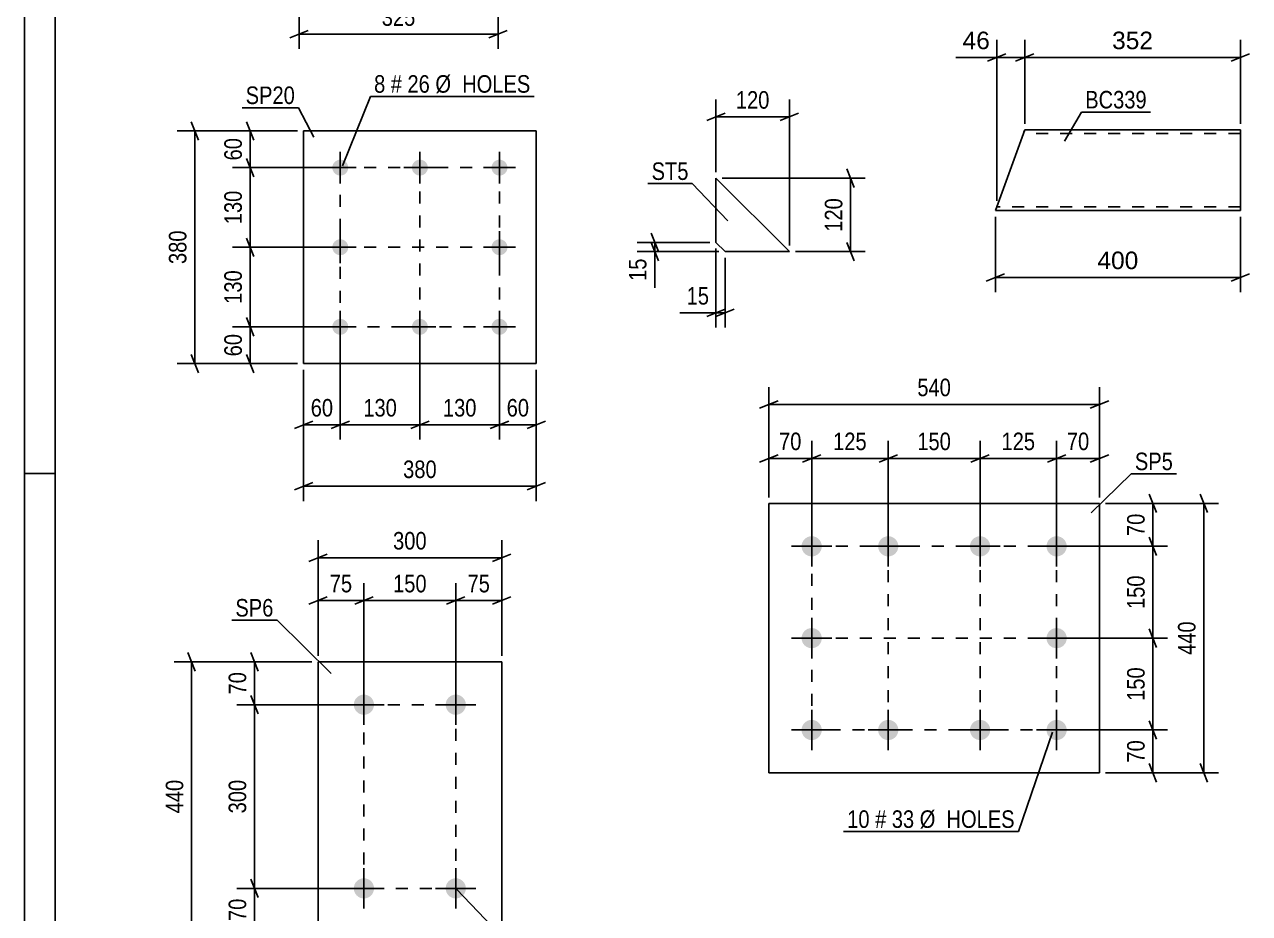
# Model space of a CAD drawing. Header units: millimetres. Extents: x 0 to 594, y 0 to 420.
# Drawn here: x 0 to 200, y 77.2 to 222.4 of the extents above; entities that cross this region are included whole.
import ezdxf

# ---------------------------------------------------------------- set-up
doc = ezdxf.new("R2010")
doc.units = ezdxf.units.MM
doc.linetypes.add('DXK_LINE_DOT2', pattern=[3.9198, 1.9599, -1.9599])
doc.styles.add('Arial', font='ARIAL.TTF', dxfattribs={"height": 0.2})
doc.styles.add('Arial Narrow', font='ARIALN.TTF', dxfattribs={"height": 0.2})

# ---------------------------------------------------------------- blocks, each defined once
blk = doc.blocks.new('Unknown-284935137-1132')
at = {"color": 5, "linetype": 'Continuous'}
for p, q in [((0, 420), (0, 0)), ((5, 415), (5, 5)), ((5, 149), (0, 149))]:
    blk.add_line(p, q, dxfattribs=at)
blk = doc.blocks.new('Part-284935137-12709 - 12708')
at = {"color": 2, "linetype": 'Continuous'}
for p, q in [((163.35, 205.16), (162.91, 203.96)), ((163.35, 205.16), (198.55, 205.16)), ((198.55, 205.16), (198.55, 205.06)), ((198.55, 205.06), (198.55, 191.96)), ((162.91, 203.96), (158.55, 191.96)), ((198.55, 191.96), (158.55, 191.96))]:
    blk.add_line(p, q, dxfattribs=at)
at = {"color": 7, "linetype": 'DXK_LINE_DOT2'}
for p, q in [((198.55, 204.56), (163.13, 204.56)), ((163.32, 205.06), (163.22, 204.8)), ((163.35, 205.16), (163.32, 205.06)), ((198.55, 204.8), (198.55, 205.16)), ((198.55, 192.56), (158.77, 192.56))]:
    blk.add_line(p, q, dxfattribs=at)
blk = doc.blocks.new('Part-284935137-10009 - 10008')
at = {"color": 2, "linetype": 'Continuous'}
for p, q in [((83.57, 204.98), (45.57, 204.98)), ((45.57, 166.98), (45.57, 204.98)), ((83.57, 166.98), (83.57, 204.98)), ((83.57, 166.98), (45.57, 166.98))]:
    blk.add_line(p, q, dxfattribs=at)
blk = doc.blocks.new('Bolt-284935137-10010 - 10008')
at = {"linetype": 'Continuous'}
for points in [[(51.57, 200.28, -1), (51.57, 197.68, -1)], [(64.57, 200.28, -1), (64.57, 197.68, -1)], [(77.57, 200.28, -1), (77.57, 197.68, -1)], [(51.57, 187.28, -1), (51.57, 184.68, -1)], [(77.57, 187.28, -1), (77.57, 184.68, -1)], [(51.57, 174.28, -1), (51.57, 171.68, -1)], [(64.57, 174.28, -1), (64.57, 171.68, -1)], [(77.57, 174.28, -1), (77.57, 171.68, -1)]]:
    blk.add_hatch(color=1, dxfattribs=at).paths.add_polyline_path(points)
at = {"color": 1, "linetype": 'Continuous'}
for p, q in [((51.57, 201.58), (51.57, 196.38)), ((64.57, 201.58), (64.57, 196.38)), ((77.57, 201.58), (77.57, 196.38)), ((48.97, 198.98), (54.17, 198.98)), ((61.97, 198.98), (67.17, 198.98)), ((74.97, 198.98), (80.17, 198.98)), ((51.57, 188.58), (51.57, 183.38)), ((77.57, 188.58), (77.57, 183.38)), ((48.97, 185.98), (54.17, 185.98)), ((74.97, 185.98), (80.17, 185.98)), ((51.57, 175.58), (51.57, 170.38)), ((64.57, 175.58), (64.57, 170.38)), ((77.57, 175.58), (77.57, 170.38)), ((48.97, 172.98), (54.17, 172.98)), ((61.97, 172.98), (67.17, 172.98)), ((74.97, 172.98), (80.17, 172.98))]:
    blk.add_line(p, q, dxfattribs=at)
blk = doc.blocks.new('Bolt-284935137-10063 - 10061')
at = {"linetype": 'Continuous'}
for points in [[(55.43, 112.91, -1), (55.43, 109.61, -1)], [(70.43, 112.91, -1), (70.43, 109.61, -1)], [(55.43, 82.91, -1), (55.43, 79.61, -1)], [(70.43, 82.91, -1), (70.43, 79.61, -1)]]:
    blk.add_hatch(color=1, dxfattribs=at).paths.add_polyline_path(points)
at = {"color": 1, "linetype": 'Continuous'}
for p, q in [((55.43, 114.56), (55.43, 107.96)), ((70.43, 114.56), (70.43, 107.96)), ((52.13, 111.26), (58.73, 111.26)), ((67.13, 111.26), (73.73, 111.26)), ((55.43, 84.56), (55.43, 77.96)), ((70.43, 84.56), (70.43, 77.96)), ((52.13, 81.26), (58.73, 81.26)), ((67.13, 81.26), (73.73, 81.26))]:
    blk.add_line(p, q, dxfattribs=at)
blk = doc.blocks.new('Part-284935137-10062 - 10061')
at = {"color": 2, "linetype": 'Continuous'}
for p, q in [((47.93, 74.26), (47.93, 118.26)), ((47.93, 118.26), (77.93, 118.26)), ((77.93, 118.26), (77.93, 74.26)), ((77.93, 74.26), (47.93, 74.26))]:
    blk.add_line(p, q, dxfattribs=at)
blk = doc.blocks.new('Part-284935137-10070 - 10069')
at = {"color": 2, "linetype": 'Continuous'}
for p, q in [((121.55, 100.13), (121.55, 144.13)), ((121.55, 144.13), (175.55, 144.13)), ((175.55, 144.13), (175.55, 100.13)), ((175.55, 100.13), (121.55, 100.13))]:
    blk.add_line(p, q, dxfattribs=at)
blk = doc.blocks.new('Bolt-284935137-10071 - 10069')
at = {"linetype": 'Continuous'}
for points in [[(128.55, 138.78, -1), (128.55, 135.48, -1)], [(141.05, 138.78, -1), (141.05, 135.48, -1)], [(156.05, 138.78, -1), (156.05, 135.48, -1)], [(168.55, 138.78, -1), (168.55, 135.48, -1)], [(128.55, 123.78, -1), (128.55, 120.48, -1)], [(168.55, 123.78, -1), (168.55, 120.48, -1)], [(128.55, 108.78, -1), (128.55, 105.48, -1)], [(141.05, 108.78, -1), (141.05, 105.48, -1)], [(156.05, 108.78, -1), (156.05, 105.48, -1)], [(168.55, 108.78, -1), (168.55, 105.48, -1)]]:
    blk.add_hatch(color=1, dxfattribs=at).paths.add_polyline_path(points)
at = {"color": 1, "linetype": 'Continuous'}
for p, q in [((128.55, 140.43), (128.55, 133.83)), ((141.05, 140.43), (141.05, 133.83)), ((156.05, 140.43), (156.05, 133.83)), ((168.55, 140.43), (168.55, 133.83)), ((125.25, 137.13), (131.85, 137.13)), ((137.75, 137.13), (144.35, 137.13)), ((152.75, 137.13), (159.35, 137.13)), ((165.25, 137.13), (171.85, 137.13)), ((128.55, 125.43), (128.55, 118.83)), ((168.55, 125.43), (168.55, 118.83)), ((125.25, 122.13), (131.85, 122.13)), ((165.25, 122.13), (171.85, 122.13)), ((128.55, 110.43), (128.55, 103.83)), ((141.05, 110.43), (141.05, 103.83)), ((156.05, 110.43), (156.05, 103.83)), ((168.55, 110.43), (168.55, 103.83)), ((125.25, 107.13), (131.85, 107.13)), ((137.75, 107.13), (144.35, 107.13)), ((152.75, 107.13), (159.35, 107.13)), ((165.25, 107.13), (171.85, 107.13))]:
    blk.add_line(p, q, dxfattribs=at)
blk = doc.blocks.new('Part-284935137-10078 - 10077')
at = {"color": 2, "linetype": 'Continuous'}
for p, q in [((112.91, 197.26), (112.91, 186.76)), ((112.91, 197.26), (124.91, 185.26)), ((112.91, 186.76), (114.41, 185.26)), ((114.41, 185.26), (124.91, 185.26))]:
    blk.add_line(p, q, dxfattribs=at)
blk = doc.blocks.new('Rectangle-284935137-12641 - 10008')
at = {"color": 1, "linetype": 'DXK_LINE_DOT2'}
blk.add_lwpolyline([(51.57, 198.98), (77.57, 198.98), (77.57, 172.98), (51.57, 172.98), (51.57, 198.98)], close=True, dxfattribs=at)
blk = doc.blocks.new('Rectangle-284935137-12673 - 10061')
at = {"color": 1, "linetype": 'DXK_LINE_DOT2'}
blk.add_lwpolyline([(55.43, 111.26), (70.43, 111.26), (70.43, 81.26), (55.43, 81.26), (55.43, 111.26)], close=True, dxfattribs=at)
blk = doc.blocks.new('Rectangle-284935137-12802 - 10069')
at = {"color": 1, "linetype": 'DXK_LINE_DOT2'}
blk.add_lwpolyline([(128.55, 137.13), (168.55, 137.13), (168.55, 107.13), (128.55, 107.13), (128.55, 137.13)], close=True, dxfattribs=at)
blk = doc.blocks.new('Line-284935137-12651 - 10008')
at = {"color": 1, "linetype": 'DXK_LINE_DOT2'}
blk.add_line((64.57, 198.98), (64.57, 172.98), dxfattribs=at)
blk = doc.blocks.new('Line-284935137-12812 - 10069')
at = {"color": 1, "linetype": 'DXK_LINE_DOT2'}
blk.add_line((141.05, 137.13), (141.05, 107.13), dxfattribs=at)
blk = doc.blocks.new('Line-284935137-12658 - 10008')
at = {"color": 1, "linetype": 'DXK_LINE_DOT2'}
blk.add_line((51.57, 185.98), (77.57, 185.98), dxfattribs=at)
blk = doc.blocks.new('Line-284935137-12819 - 10069')
at = {"color": 1, "linetype": 'DXK_LINE_DOT2'}
blk.add_line((156.05, 137.13), (156.05, 107.13), dxfattribs=at)
blk = doc.blocks.new('Line-284935137-12826 - 10069')
at = {"color": 1, "linetype": 'DXK_LINE_DOT2'}
blk.add_line((128.55, 122.13), (168.55, 122.13), dxfattribs=at)
blk = doc.blocks.new('StraightDimension-284935137-12765 - 12708')
at = {"color": 7, "linetype": 'Continuous'}
for p, q in [((158.55, 190.96), (158.55, 178.65)), ((198.55, 190.96), (198.55, 178.65)), ((160.05, 181.65), (157.05, 180.45)), ((158.55, 181.05), (198.55, 181.05)), ((197.05, 180.45), (200.05, 181.65))]:
    blk.add_line(p, q, dxfattribs=at)
at = {"color": 0}
blk.add_wipeout([(182.48, 181.8), (182.48, 186), (174.61, 186), (174.61, 181.8)], dxfattribs=at)
at = {"color": 3, "style": 'Arial'}
blk.add_text('400', height=2.865, dxfattribs=at).set_placement((175.21, 182.4))
blk = doc.blocks.new('StraightDimension-284935137-12715 - 12708')
at = {"color": 7, "linetype": 'Continuous'}
for p, q in [((163.35, 206.16), (163.35, 219.83)), ((198.55, 206.16), (198.55, 219.83)), ((164.85, 217.58), (161.85, 216.38)), ((163.35, 216.98), (198.55, 216.98)), ((197.05, 216.38), (200.05, 217.58))]:
    blk.add_line(p, q, dxfattribs=at)
at = {"color": 0}
blk.add_wipeout([(184.88, 217.73), (184.88, 221.93), (177.01, 221.93), (177.01, 217.73)], dxfattribs=at)
at = {"color": 3, "style": 'Arial'}
blk.add_text('352', height=2.865, dxfattribs=at).set_placement((177.61, 218.33))
blk = doc.blocks.new('StraightDimension-284935137-12716 - 12708')
at = {"color": 7, "linetype": 'Continuous'}
for p, q in [((158.77, 193.56), (158.77, 219.83)), ((163.35, 206.16), (163.35, 219.83)), ((157.27, 216.38), (160.27, 217.58)), ((158.77, 216.98), (163.35, 216.98)), ((164.85, 217.58), (161.85, 216.38))]:
    blk.add_line(p, q, dxfattribs=at)
at = {"color": 0}
blk.add_wipeout([(158.24, 217.73), (158.24, 221.93), (152.59, 221.93), (152.59, 217.73)], dxfattribs=at)
at = {"color": 7, "linetype": 'Continuous'}
blk.add_line((158.77, 216.98), (152.07, 216.98), dxfattribs=at)
blk.add_line((158.77, 216.98), (152.07, 216.98), dxfattribs=at)
at = {"color": 3, "style": 'Arial'}
blk.add_text('46', height=2.865, dxfattribs=at).set_placement((153.19, 218.33))
blk = doc.blocks.new('StraightDimension-284935137-10462 - 9999')
at = {"color": 7, "linetype": 'Continuous'}
for p, q in [((44.83, 238.74), (44.83, 218.39)), ((77.33, 238.74), (77.33, 218.39)), ((46.33, 221.39), (43.33, 220.19)), ((44.83, 220.79), (77.33, 220.79)), ((75.83, 220.19), (78.83, 221.39))]:
    blk.add_line(p, q, dxfattribs=at)
at = {"color": 0}
blk.add_wipeout([(64.43, 221.54), (64.43, 225.74), (57.74, 225.74), (57.74, 221.54)], dxfattribs=at)
at = {"color": 3, "style": 'Arial Narrow'}
blk.add_text('325', height=2.863, dxfattribs=at).set_placement((58.34, 222.14))
blk = doc.blocks.new('StraightDimension-284935137-10466 - 10008')
at = {"color": 7, "linetype": 'Continuous'}
for p, q in [((36.24, 206.48), (37.44, 203.48)), ((44.57, 204.98), (33.99, 204.98)), ((36.84, 198.98), (36.84, 204.98)), ((37.44, 197.48), (36.24, 200.48)), ((50.57, 198.98), (33.99, 198.98))]:
    blk.add_line(p, q, dxfattribs=at)
at = {"color": 0}
blk.add_wipeout([(36.09, 204.41), (31.89, 204.41), (31.89, 199.56), (36.09, 199.56)], dxfattribs=at)
at = {"color": 3, "style": 'Arial Narrow'}
blk.add_text('60', height=2.863, rotation=90.0002, dxfattribs=at).set_placement((35.49, 200.16))
blk = doc.blocks.new('StraightDimension-284935137-17199 - 10008')
at = {"color": 7, "linetype": 'Continuous'}
for p, q in [((51.57, 171.98), (51.57, 154.58)), ((64.57, 171.98), (64.57, 154.58)), ((53.07, 157.58), (50.07, 156.38)), ((51.57, 156.98), (64.57, 156.98)), ((63.07, 156.38), (66.07, 157.58))]:
    blk.add_line(p, q, dxfattribs=at)
at = {"color": 0}
blk.add_wipeout([(61.41, 157.73), (61.41, 161.93), (54.73, 161.93), (54.73, 157.73)], dxfattribs=at)
at = {"color": 3, "style": 'Arial Narrow'}
blk.add_text('130', height=2.863, dxfattribs=at).set_placement((55.33, 158.33))
blk = doc.blocks.new('StraightDimension-284935137-10482 - 10008')
at = {"color": 7, "linetype": 'Continuous'}
for p, q in [((28.39, 203.48), (27.19, 206.48)), ((44.57, 204.98), (24.94, 204.98)), ((27.79, 166.98), (27.79, 204.98)), ((27.19, 168.48), (28.39, 165.48)), ((44.57, 166.98), (24.94, 166.98))]:
    blk.add_line(p, q, dxfattribs=at)
at = {"color": 0}
blk.add_wipeout([(27.04, 189.33), (22.84, 189.33), (22.84, 182.64), (27.04, 182.64)], dxfattribs=at)
at = {"color": 3, "style": 'Arial Narrow'}
blk.add_text('380', height=2.863, rotation=90.0002, dxfattribs=at).set_placement((26.44, 183.24))
blk = doc.blocks.new('StraightDimension-284935137-10469 - 10008')
at = {"color": 7, "linetype": 'Continuous'}
for p, q in [((36.24, 174.48), (37.44, 171.48)), ((50.57, 172.98), (33.99, 172.98)), ((36.84, 166.98), (36.84, 172.98)), ((37.44, 165.48), (36.24, 168.48)), ((44.57, 166.98), (33.99, 166.98))]:
    blk.add_line(p, q, dxfattribs=at)
at = {"color": 0}
blk.add_wipeout([(36.09, 172.41), (31.89, 172.41), (31.89, 167.56), (36.09, 167.56)], dxfattribs=at)
at = {"color": 3, "style": 'Arial Narrow'}
blk.add_text('60', height=2.863, rotation=90.0002, dxfattribs=at).set_placement((35.49, 168.16))
blk = doc.blocks.new('StraightDimension-284935137-10486 - 10008')
at = {"color": 7, "linetype": 'Continuous'}
for p, q in [((77.57, 171.98), (77.57, 154.58)), ((83.57, 165.98), (83.57, 154.58)), ((76.07, 156.38), (79.07, 157.58)), ((77.57, 156.98), (83.57, 156.98)), ((85.07, 157.58), (82.07, 156.38))]:
    blk.add_line(p, q, dxfattribs=at)
at = {"color": 0}
blk.add_wipeout([(83, 157.73), (83, 161.93), (78.14, 161.93), (78.14, 157.73)], dxfattribs=at)
at = {"color": 3, "style": 'Arial Narrow'}
blk.add_text('60', height=2.863, dxfattribs=at).set_placement((78.74, 158.33))
blk = doc.blocks.new('StraightDimension-284935137-10489 - 10008')
at = {"color": 7, "linetype": 'Continuous'}
for p, q in [((51.57, 171.98), (51.57, 154.58)), ((45.57, 165.98), (45.57, 154.58)), ((44.07, 156.38), (47.07, 157.58)), ((45.57, 156.98), (51.57, 156.98)), ((53.07, 157.58), (50.07, 156.38))]:
    blk.add_line(p, q, dxfattribs=at)
at = {"color": 0}
blk.add_wipeout([(51, 157.73), (51, 161.93), (46.14, 161.93), (46.14, 157.73)], dxfattribs=at)
at = {"color": 3, "style": 'Arial Narrow'}
blk.add_text('60', height=2.863, dxfattribs=at).set_placement((46.74, 158.33))
blk = doc.blocks.new('StraightDimension-284935137-10502 - 10008')
at = {"color": 7, "linetype": 'Continuous'}
for p, q in [((45.57, 165.98), (45.57, 144.53)), ((83.57, 165.98), (83.57, 144.53)), ((47.07, 147.53), (44.07, 146.33)), ((45.57, 146.93), (83.57, 146.93)), ((82.07, 146.33), (85.07, 147.53))]:
    blk.add_line(p, q, dxfattribs=at)
at = {"color": 0}
blk.add_wipeout([(67.91, 147.68), (67.91, 151.88), (61.23, 151.88), (61.23, 147.68)], dxfattribs=at)
at = {"color": 3, "style": 'Arial Narrow'}
blk.add_text('380', height=2.863, dxfattribs=at).set_placement((61.83, 148.28))
blk = doc.blocks.new('StraightDimension-284935137-17195 - 10008')
at = {"color": 7, "linetype": 'Continuous'}
for p, q in [((37.44, 184.48), (36.24, 187.48)), ((50.57, 185.98), (33.99, 185.98)), ((36.84, 172.98), (36.84, 185.98)), ((36.24, 174.48), (37.44, 171.48)), ((50.57, 172.98), (33.99, 172.98))]:
    blk.add_line(p, q, dxfattribs=at)
at = {"color": 0}
blk.add_wipeout([(36.09, 182.83), (31.89, 182.83), (31.89, 176.14), (36.09, 176.14)], dxfattribs=at)
at = {"color": 3, "style": 'Arial Narrow'}
blk.add_text('130', height=2.863, rotation=90.0002, dxfattribs=at).set_placement((35.49, 176.74))
blk = doc.blocks.new('StraightDimension-284935137-17197 - 10008')
at = {"color": 7, "linetype": 'Continuous'}
for p, q in [((37.44, 197.48), (36.24, 200.48)), ((50.57, 198.98), (33.99, 198.98)), ((36.84, 185.98), (36.84, 198.98)), ((36.24, 187.48), (37.44, 184.48)), ((50.57, 185.98), (33.99, 185.98))]:
    blk.add_line(p, q, dxfattribs=at)
at = {"color": 0}
blk.add_wipeout([(36.09, 195.83), (31.89, 195.83), (31.89, 189.14), (36.09, 189.14)], dxfattribs=at)
at = {"color": 3, "style": 'Arial Narrow'}
blk.add_text('130', height=2.863, rotation=90.0002, dxfattribs=at).set_placement((35.49, 189.74))
blk = doc.blocks.new('StraightDimension-284935137-17201 - 10008')
at = {"color": 7, "linetype": 'Continuous'}
for p, q in [((64.57, 171.98), (64.57, 154.58)), ((77.57, 171.98), (77.57, 154.58)), ((66.07, 157.58), (63.07, 156.38)), ((64.57, 156.98), (77.57, 156.98)), ((76.07, 156.38), (79.07, 157.58))]:
    blk.add_line(p, q, dxfattribs=at)
at = {"color": 0}
blk.add_wipeout([(74.41, 157.73), (74.41, 161.93), (67.73, 161.93), (67.73, 157.73)], dxfattribs=at)
at = {"color": 3, "style": 'Arial Narrow'}
blk.add_text('130', height=2.863, dxfattribs=at).set_placement((68.33, 158.33))
blk = doc.blocks.new('StraightDimension-284935137-10579 - 10061')
at = {"color": 7, "linetype": 'Continuous'}
for p, q in [((38.15, 109.76), (36.95, 112.76)), ((54.43, 111.26), (34.7, 111.26)), ((37.55, 81.26), (37.55, 111.26)), ((36.95, 82.76), (38.15, 79.76)), ((54.43, 81.26), (34.7, 81.26))]:
    blk.add_line(p, q, dxfattribs=at)
at = {"color": 0}
blk.add_wipeout([(36.8, 99.6), (32.6, 99.6), (32.6, 92.91), (36.8, 92.91)], dxfattribs=at)
at = {"color": 3, "style": 'Arial Narrow'}
blk.add_text('300', height=2.863, rotation=90.0002, dxfattribs=at).set_placement((36.2, 93.51))
blk = doc.blocks.new('StraightDimension-284935137-10578 - 10061')
at = {"color": 7, "linetype": 'Continuous'}
for p, q in [((46.93, 118.26), (34.7, 118.26)), ((36.95, 119.76), (38.15, 116.76)), ((37.55, 111.26), (37.55, 118.26)), ((38.15, 109.76), (36.95, 112.76)), ((54.43, 111.26), (34.7, 111.26))]:
    blk.add_line(p, q, dxfattribs=at)
at = {"color": 0}
blk.add_wipeout([(36.8, 117.19), (32.6, 117.19), (32.6, 112.33), (36.8, 112.33)], dxfattribs=at)
at = {"color": 3, "style": 'Arial Narrow'}
blk.add_text('70', height=2.863, rotation=90.0002, dxfattribs=at).set_placement((36.2, 112.93))
blk = doc.blocks.new('StraightDimension-284935137-10580 - 10061')
at = {"color": 7, "linetype": 'Continuous'}
for p, q in [((36.95, 82.76), (38.15, 79.76)), ((54.43, 81.26), (34.7, 81.26)), ((37.55, 74.26), (37.55, 81.26)), ((46.93, 74.26), (34.7, 74.26)), ((38.15, 72.76), (36.95, 75.76))]:
    blk.add_line(p, q, dxfattribs=at)
at = {"color": 0}
blk.add_wipeout([(36.8, 80.19), (32.6, 80.19), (32.6, 75.33), (36.8, 75.33)], dxfattribs=at)
at = {"color": 3, "style": 'Arial Narrow'}
blk.add_text('70', height=2.863, rotation=90.0002, dxfattribs=at).set_placement((36.2, 75.93))
blk = doc.blocks.new('StraightDimension-284935137-10590 - 10061')
at = {"color": 7, "linetype": 'Continuous'}
for p, q in [((46.93, 118.26), (24.43, 118.26)), ((27.88, 116.76), (26.68, 119.76)), ((27.28, 74.26), (27.28, 118.26)), ((46.93, 74.26), (24.43, 74.26)), ((26.68, 75.76), (27.88, 72.76))]:
    blk.add_line(p, q, dxfattribs=at)
at = {"color": 0}
blk.add_wipeout([(26.53, 99.6), (22.33, 99.6), (22.33, 92.91), (26.53, 92.91)], dxfattribs=at)
at = {"color": 3, "style": 'Arial Narrow'}
blk.add_text('440', height=2.863, rotation=90.0002, dxfattribs=at).set_placement((25.93, 93.51))
blk = doc.blocks.new('StraightDimension-284935137-10594 - 10061')
at = {"color": 7, "linetype": 'Continuous'}
for p, q in [((70.43, 112.26), (70.43, 131.11)), ((77.93, 119.26), (77.93, 131.11)), ((68.93, 127.66), (71.93, 128.86)), ((70.43, 128.26), (77.93, 128.26)), ((79.43, 128.86), (76.43, 127.66))]:
    blk.add_line(p, q, dxfattribs=at)
at = {"color": 0}
blk.add_wipeout([(76.61, 129.01), (76.61, 133.21), (71.75, 133.21), (71.75, 129.01)], dxfattribs=at)
at = {"color": 3, "style": 'Arial Narrow'}
blk.add_text('75', height=2.863, dxfattribs=at).set_placement((72.35, 129.61))
blk = doc.blocks.new('StraightDimension-284935137-10595 - 10061')
at = {"color": 7, "linetype": 'Continuous'}
for p, q in [((55.43, 112.26), (55.43, 131.11)), ((70.43, 112.26), (70.43, 131.11)), ((56.93, 128.86), (53.93, 127.66)), ((55.43, 128.26), (70.43, 128.26)), ((68.93, 127.66), (71.93, 128.86))]:
    blk.add_line(p, q, dxfattribs=at)
at = {"color": 0}
blk.add_wipeout([(66.27, 129.01), (66.27, 133.21), (59.59, 133.21), (59.59, 129.01)], dxfattribs=at)
at = {"color": 3, "style": 'Arial Narrow'}
blk.add_text('150', height=2.863, dxfattribs=at).set_placement((60.19, 129.61))
blk = doc.blocks.new('StraightDimension-284935137-10596 - 10061')
at = {"color": 7, "linetype": 'Continuous'}
for p, q in [((47.93, 119.26), (47.93, 131.11)), ((55.43, 112.26), (55.43, 131.11)), ((46.43, 127.66), (49.43, 128.86)), ((47.93, 128.26), (55.43, 128.26)), ((56.93, 128.86), (53.93, 127.66))]:
    blk.add_line(p, q, dxfattribs=at)
at = {"color": 0}
blk.add_wipeout([(54.11, 129.01), (54.11, 133.21), (49.25, 133.21), (49.25, 129.01)], dxfattribs=at)
at = {"color": 3, "style": 'Arial Narrow'}
blk.add_text('75', height=2.863, dxfattribs=at).set_placement((49.85, 129.61))
blk = doc.blocks.new('StraightDimension-284935137-10606 - 10061')
at = {"color": 7, "linetype": 'Continuous'}
for p, q in [((47.93, 119.26), (47.93, 138.11)), ((77.93, 119.26), (77.93, 138.11)), ((49.43, 135.86), (46.43, 134.66)), ((47.93, 135.26), (77.93, 135.26)), ((76.43, 134.66), (79.43, 135.86))]:
    blk.add_line(p, q, dxfattribs=at)
at = {"color": 0}
blk.add_wipeout([(66.27, 136.01), (66.27, 140.21), (59.59, 140.21), (59.59, 136.01)], dxfattribs=at)
at = {"color": 3, "style": 'Arial Narrow'}
blk.add_text('300', height=2.863, dxfattribs=at).set_placement((60.19, 136.61))
blk = doc.blocks.new('StraightDimension-284935137-17034 - 10069')
at = {"color": 7, "linetype": 'Continuous'}
for p, q in [((184.87, 135.63), (183.67, 138.63)), ((169.55, 137.13), (186.67, 137.13)), ((184.27, 122.13), (184.27, 137.13)), ((169.55, 122.13), (186.67, 122.13)), ((183.67, 123.63), (184.87, 120.63))]:
    blk.add_line(p, q, dxfattribs=at)
at = {"color": 0}
blk.add_wipeout([(183.52, 132.98), (179.32, 132.98), (179.32, 126.29), (183.52, 126.29)], dxfattribs=at)
at = {"color": 3, "style": 'Arial Narrow'}
blk.add_text('150', height=2.863, rotation=90.0002, dxfattribs=at).set_placement((182.92, 126.89))
blk = doc.blocks.new('StraightDimension-284935137-10613 - 10069')
at = {"color": 7, "linetype": 'Continuous'}
for p, q in [((183.67, 108.63), (184.87, 105.63)), ((169.55, 107.13), (186.67, 107.13)), ((184.27, 100.13), (184.27, 107.13)), ((176.55, 100.13), (186.67, 100.13)), ((184.87, 98.63), (183.67, 101.63))]:
    blk.add_line(p, q, dxfattribs=at)
at = {"color": 0}
blk.add_wipeout([(183.52, 106.06), (179.32, 106.06), (179.32, 101.21), (183.52, 101.21)], dxfattribs=at)
at = {"color": 3, "style": 'Arial Narrow'}
blk.add_text('70', height=2.863, rotation=90.0002, dxfattribs=at).set_placement((182.92, 101.81))
blk = doc.blocks.new('StraightDimension-284935137-10610 - 10069')
at = {"color": 7, "linetype": 'Continuous'}
for p, q in [((176.55, 144.13), (186.67, 144.13)), ((183.67, 145.63), (184.87, 142.63)), ((184.27, 137.13), (184.27, 144.13)), ((184.87, 135.63), (183.67, 138.63)), ((169.55, 137.13), (186.67, 137.13))]:
    blk.add_line(p, q, dxfattribs=at)
at = {"color": 0}
blk.add_wipeout([(183.52, 143.06), (179.32, 143.06), (179.32, 138.21), (183.52, 138.21)], dxfattribs=at)
at = {"color": 3, "style": 'Arial Narrow'}
blk.add_text('70', height=2.863, rotation=90.0002, dxfattribs=at).set_placement((182.92, 138.81))
blk = doc.blocks.new('StraightDimension-284935137-10626 - 10069')
at = {"color": 7, "linetype": 'Continuous'}
for p, q in [((176.55, 144.13), (194.98, 144.13)), ((193.18, 142.63), (191.98, 145.63)), ((192.58, 100.13), (192.58, 144.13)), ((176.55, 100.13), (194.98, 100.13)), ((191.98, 101.63), (193.18, 98.63))]:
    blk.add_line(p, q, dxfattribs=at)
at = {"color": 0}
blk.add_wipeout([(191.83, 125.48), (187.63, 125.48), (187.63, 118.79), (191.83, 118.79)], dxfattribs=at)
at = {"color": 3, "style": 'Arial Narrow'}
blk.add_text('440', height=2.863, rotation=90.0002, dxfattribs=at).set_placement((191.23, 119.39))
blk = doc.blocks.new('StraightDimension-284935137-10630 - 10069')
at = {"color": 7, "linetype": 'Continuous'}
for p, q in [((168.55, 138.13), (168.55, 154.34)), ((175.55, 145.13), (175.55, 154.34)), ((167.05, 150.89), (170.05, 152.09)), ((177.05, 152.09), (174.05, 150.89)), ((168.55, 151.49), (175.55, 151.49))]:
    blk.add_line(p, q, dxfattribs=at)
at = {"color": 0}
blk.add_wipeout([(174.47, 152.24), (174.47, 156.44), (169.62, 156.44), (169.62, 152.24)], dxfattribs=at)
at = {"color": 3, "style": 'Arial Narrow'}
blk.add_text('70', height=2.863, dxfattribs=at).set_placement((170.22, 152.84))
blk = doc.blocks.new('StraightDimension-284935137-10634 - 10069')
at = {"color": 7, "linetype": 'Continuous'}
for p, q in [((121.55, 145.13), (121.55, 154.34)), ((128.55, 138.13), (128.55, 154.34)), ((120.05, 150.89), (123.05, 152.09)), ((130.05, 152.09), (127.05, 150.89)), ((121.55, 151.49), (128.55, 151.49))]:
    blk.add_line(p, q, dxfattribs=at)
at = {"color": 0}
blk.add_wipeout([(127.47, 152.24), (127.47, 156.44), (122.62, 156.44), (122.62, 152.24)], dxfattribs=at)
at = {"color": 3, "style": 'Arial Narrow'}
blk.add_text('70', height=2.863, dxfattribs=at).set_placement((123.22, 152.84))
blk = doc.blocks.new('StraightDimension-284935137-10650 - 10069')
at = {"color": 7, "linetype": 'Continuous'}
for p, q in [((121.55, 145.13), (121.55, 163.15)), ((175.55, 145.13), (175.55, 163.15)), ((123.05, 160.9), (120.05, 159.7)), ((121.55, 160.3), (175.55, 160.3)), ((174.05, 159.7), (177.05, 160.9))]:
    blk.add_line(p, q, dxfattribs=at)
at = {"color": 0}
blk.add_wipeout([(151.89, 161.05), (151.89, 165.25), (145.2, 165.25), (145.2, 161.05)], dxfattribs=at)
at = {"color": 3, "style": 'Arial Narrow'}
blk.add_text('540', height=2.863, dxfattribs=at).set_placement((145.8, 161.65))
blk = doc.blocks.new('StraightDimension-284935137-17032 - 10069')
at = {"color": 7, "linetype": 'Continuous'}
for p, q in [((169.55, 122.13), (186.67, 122.13)), ((184.87, 120.63), (183.67, 123.63)), ((184.27, 107.13), (184.27, 122.13)), ((183.67, 108.63), (184.87, 105.63)), ((169.55, 107.13), (186.67, 107.13))]:
    blk.add_line(p, q, dxfattribs=at)
at = {"color": 0}
blk.add_wipeout([(183.52, 117.98), (179.32, 117.98), (179.32, 111.29), (183.52, 111.29)], dxfattribs=at)
at = {"color": 3, "style": 'Arial Narrow'}
blk.add_text('150', height=2.863, rotation=90.0002, dxfattribs=at).set_placement((182.92, 111.89))
blk = doc.blocks.new('StraightDimension-284935137-17054 - 10069')
at = {"color": 7, "linetype": 'Continuous'}
for p, q in [((128.55, 138.13), (128.55, 154.34)), ((141.05, 138.13), (141.05, 154.34)), ((127.05, 150.89), (130.05, 152.09)), ((142.55, 152.09), (139.55, 150.89)), ((128.55, 151.49), (141.05, 151.49))]:
    blk.add_line(p, q, dxfattribs=at)
at = {"color": 0}
blk.add_wipeout([(138.14, 152.24), (138.14, 156.44), (131.45, 156.44), (131.45, 152.24)], dxfattribs=at)
at = {"color": 3, "style": 'Arial Narrow'}
blk.add_text('125', height=2.863, dxfattribs=at).set_placement((132.05, 152.84))
blk = doc.blocks.new('StraightDimension-284935137-17056 - 10069')
at = {"color": 7, "linetype": 'Continuous'}
for p, q in [((141.05, 138.13), (141.05, 154.34)), ((156.05, 138.13), (156.05, 154.34)), ((142.55, 152.09), (139.55, 150.89)), ((154.55, 150.89), (157.55, 152.09)), ((141.05, 151.49), (156.05, 151.49))]:
    blk.add_line(p, q, dxfattribs=at)
at = {"color": 0}
blk.add_wipeout([(151.89, 152.24), (151.89, 156.44), (145.2, 156.44), (145.2, 152.24)], dxfattribs=at)
at = {"color": 3, "style": 'Arial Narrow'}
blk.add_text('150', height=2.863, dxfattribs=at).set_placement((145.8, 152.84))
blk = doc.blocks.new('StraightDimension-284935137-17058 - 10069')
at = {"color": 7, "linetype": 'Continuous'}
for p, q in [((156.05, 138.13), (156.05, 154.34)), ((168.55, 138.13), (168.55, 154.34)), ((157.55, 152.09), (154.55, 150.89)), ((167.05, 150.89), (170.05, 152.09)), ((156.05, 151.49), (168.55, 151.49))]:
    blk.add_line(p, q, dxfattribs=at)
at = {"color": 0}
blk.add_wipeout([(165.64, 152.24), (165.64, 156.44), (158.95, 156.44), (158.95, 152.24)], dxfattribs=at)
at = {"color": 3, "style": 'Arial Narrow'}
blk.add_text('125', height=2.863, dxfattribs=at).set_placement((159.55, 152.84))
blk = doc.blocks.new('StraightDimension-284935137-10662 - 10077')
at = {"color": 7, "linetype": 'Continuous'}
for p, q in [((102.31, 188.26), (103.51, 185.26)), ((111.91, 186.76), (100.06, 186.76)), ((103.51, 183.76), (102.31, 186.76)), ((102.91, 185.26), (102.91, 186.76)), ((113.41, 185.26), (100.06, 185.26))]:
    blk.add_line(p, q, dxfattribs=at)
at = {"color": 0}
blk.add_wipeout([(102.16, 184.73), (97.96, 184.73), (97.96, 179.88), (102.16, 179.88)], dxfattribs=at)
at = {"color": 7, "linetype": 'Continuous'}
blk.add_line((102.91, 185.26), (102.91, 179.35), dxfattribs=at)
blk.add_line((102.91, 185.26), (102.91, 179.35), dxfattribs=at)
at = {"color": 3, "style": 'Arial Narrow'}
blk.add_text('15', height=2.863, rotation=90.0002, dxfattribs=at).set_placement((101.56, 180.48))
blk = doc.blocks.new('StraightDimension-284935137-10654 - 10077')
at = {"color": 7, "linetype": 'Continuous'}
for p, q in [((112.91, 185.76), (112.91, 172.86)), ((114.41, 184.26), (114.41, 172.86)), ((111.41, 174.66), (114.41, 175.86)), ((115.91, 175.86), (112.91, 174.66)), ((112.91, 175.26), (114.41, 175.26))]:
    blk.add_line(p, q, dxfattribs=at)
at = {"color": 0}
blk.add_wipeout([(112.39, 176.01), (112.39, 180.21), (107.53, 180.21), (107.53, 176.01)], dxfattribs=at)
at = {"color": 7, "linetype": 'Continuous'}
blk.add_line((112.91, 175.26), (107.01, 175.26), dxfattribs=at)
blk.add_line((112.91, 175.26), (107.01, 175.26), dxfattribs=at)
at = {"color": 3, "style": 'Arial Narrow'}
blk.add_text('15', height=2.863, dxfattribs=at).set_placement((108.13, 176.61))
blk = doc.blocks.new('StraightDimension-284935137-10666 - 10077')
at = {"color": 7, "linetype": 'Continuous'}
for p, q in [((134.31, 198.76), (135.51, 195.76)), ((113.91, 197.26), (137.31, 197.26)), ((134.91, 185.26), (134.91, 197.26)), ((135.51, 183.76), (134.31, 186.76)), ((125.91, 185.26), (137.31, 185.26))]:
    blk.add_line(p, q, dxfattribs=at)
at = {"color": 0}
blk.add_wipeout([(134.16, 194.6), (129.96, 194.6), (129.96, 187.91), (134.16, 187.91)], dxfattribs=at)
at = {"color": 3, "style": 'Arial Narrow'}
blk.add_text('120', height=2.863, rotation=90.0002, dxfattribs=at).set_placement((133.56, 188.51))
blk = doc.blocks.new('StraightDimension-284935137-10658 - 10077')
at = {"color": 7, "linetype": 'Continuous'}
for p, q in [((112.91, 198.26), (112.91, 210.11)), ((124.91, 186.26), (124.91, 210.11)), ((111.41, 206.66), (114.41, 207.86)), ((112.91, 207.26), (124.91, 207.26)), ((126.41, 207.86), (123.41, 206.66))]:
    blk.add_line(p, q, dxfattribs=at)
at = {"color": 0}
blk.add_wipeout([(122.26, 208.01), (122.26, 212.21), (115.57, 212.21), (115.57, 208.01)], dxfattribs=at)
at = {"color": 3, "style": 'Arial Narrow'}
blk.add_text('120', height=2.863, dxfattribs=at).set_placement((116.17, 208.61))
blk = doc.blocks.new('Mark-284935137-12775 - 12708')
at = {"color": 0}
blk.add_wipeout([(183.26, 208.65), (183.26, 211.65), (173.22, 211.65), (173.22, 208.65)], dxfattribs=at)
blk.add_wipeout([(183.26, 208.65), (183.26, 211.65), (173.22, 211.65), (173.22, 208.65)], dxfattribs=at)
at = {"color": 30, "linetype": 'Continuous'}
for p, q in [((169.85, 203.33), (172.62, 208.05)), ((172.62, 208.05), (183.86, 208.05))]:
    blk.add_line(p, q, dxfattribs=at)
at = {"color": 3, "style": 'Arial Narrow'}
blk.add_text('BC339', height=2.863, dxfattribs=at).set_placement((173.22, 208.65))
blk = doc.blocks.new('Mark-284935137-10830 - 10008')
at = {"color": 0}
blk.add_wipeout([(58.91, 211.22), (58.91, 214.22), (57.09, 214.22), (57.09, 211.22)], dxfattribs=at)
blk.add_wipeout([(58.91, 211.22), (58.91, 214.22), (57.09, 214.22), (57.09, 211.22)], dxfattribs=at)
at = {"color": 7, "linetype": 'Continuous'}
blk.add_line((51.94, 199.26), (56.49, 210.62), dxfattribs=at)
at = {"color": 3, "style": 'Arial Narrow'}
blk.add_text('8', height=2.86, dxfattribs=at).set_placement((57.09, 211.22))
at = {"color": 0}
blk.add_wipeout([(61.64, 211.22), (61.64, 214.22), (59.81, 214.22), (59.81, 211.22)], dxfattribs=at)
blk.add_wipeout([(61.64, 211.22), (61.64, 214.22), (59.81, 214.22), (59.81, 211.22)], dxfattribs=at)
blk.add_wipeout([(66.2, 211.22), (66.2, 214.22), (62.54, 214.22), (62.54, 211.22)], dxfattribs=at)
blk.add_wipeout([(66.2, 211.22), (66.2, 214.22), (62.54, 214.22), (62.54, 211.22)], dxfattribs=at)
at = {"color": 3, "style": 'Arial Narrow'}
for s, height, p in [('#', 2.86, (59.81, 211.22)), ('26', 2.863, (62.54, 211.22))]:
    blk.add_text(s, height=height, dxfattribs=at).set_placement(p)
at = {"color": 0}
blk.add_wipeout([(82.63, 211.22), (82.63, 214.22), (67.1, 214.22), (67.1, 211.22)], dxfattribs=at)
blk.add_wipeout([(82.63, 211.22), (82.63, 214.22), (67.1, 214.22), (67.1, 211.22)], dxfattribs=at)
at = {"color": 7, "linetype": 'Continuous'}
blk.add_line((56.49, 210.62), (83.23, 210.62), dxfattribs=at)
at = {"color": 3, "style": 'Arial Narrow'}
blk.add_text('Ø  HOLES', height=2.863, dxfattribs=at).set_placement((67.1, 211.22))
blk = doc.blocks.new('Mark-284935137-10827 - 10008')
at = {"color": 0}
blk.add_wipeout([(44.16, 209.37), (44.16, 212.37), (36.12, 212.37), (36.12, 209.37)], dxfattribs=at)
blk.add_wipeout([(44.16, 209.37), (44.16, 212.37), (36.12, 212.37), (36.12, 209.37)], dxfattribs=at)
at = {"color": 30, "linetype": 'Continuous'}
for p in [(35.52, 208.77), (47.24, 203.97)]:
    blk.add_line(p, (44.76, 208.77), dxfattribs=at)
at = {"color": 3, "style": 'Arial Narrow'}
blk.add_text('SP20', height=2.863, dxfattribs=at).set_placement((36.12, 209.37))
blk = doc.blocks.new('Mark-284935137-10849 - 10061')
at = {"color": 0}
blk.add_wipeout([(85.01, 69.2), (85.01, 72.2), (83.18, 72.2), (83.18, 69.2)], dxfattribs=at)
blk.add_wipeout([(85.01, 69.2), (85.01, 72.2), (83.18, 72.2), (83.18, 69.2)], dxfattribs=at)
at = {"color": 7, "linetype": 'Continuous'}
blk.add_line((70.56, 81.11), (82.58, 68.6), dxfattribs=at)
at = {"color": 0}
blk.add_wipeout([(87.73, 69.2), (87.73, 72.2), (85.91, 72.2), (85.91, 69.2)], dxfattribs=at)
blk.add_wipeout([(87.73, 69.2), (87.73, 72.2), (85.91, 72.2), (85.91, 69.2)], dxfattribs=at)
at = {"color": 3, "style": 'Arial Narrow'}
blk.add_text('4', height=2.86, dxfattribs=at).set_placement((83.18, 69.2))
at = {"color": 0}
blk.add_wipeout([(92.29, 69.2), (92.29, 72.2), (88.63, 72.2), (88.63, 69.2)], dxfattribs=at)
blk.add_wipeout([(92.29, 69.2), (92.29, 72.2), (88.63, 72.2), (88.63, 69.2)], dxfattribs=at)
at = {"color": 3, "style": 'Arial Narrow'}
for s, height, p in [('#', 2.86, (85.91, 69.2)), ('33', 2.863, (88.63, 69.2))]:
    blk.add_text(s, height=height, dxfattribs=at).set_placement(p)
at = {"color": 0}
blk.add_wipeout([(108.72, 69.2), (108.72, 72.2), (93.19, 72.2), (93.19, 69.2)], dxfattribs=at)
blk.add_wipeout([(108.72, 69.2), (108.72, 72.2), (93.19, 72.2), (93.19, 69.2)], dxfattribs=at)
at = {"color": 7, "linetype": 'Continuous'}
blk.add_line((82.58, 68.6), (109.32, 68.6), dxfattribs=at)
at = {"color": 3, "style": 'Arial Narrow'}
blk.add_text('Ø  HOLES', height=2.863, dxfattribs=at).set_placement((93.19, 69.2))
blk = doc.blocks.new('Mark-284935137-12667 - 10061')
at = {"color": 0}
blk.add_wipeout([(40.66, 125.66), (40.66, 128.66), (34.44, 128.66), (34.44, 125.66)], dxfattribs=at)
blk.add_wipeout([(40.66, 125.66), (40.66, 128.66), (34.44, 128.66), (34.44, 125.66)], dxfattribs=at)
at = {"color": 30, "linetype": 'Continuous'}
for p in [(33.84, 125.06), (50.08, 116.36)]:
    blk.add_line(p, (41.26, 125.06), dxfattribs=at)
at = {"color": 3, "style": 'Arial Narrow'}
blk.add_text('SP6', height=2.863, dxfattribs=at).set_placement((34.44, 125.66))
blk = doc.blocks.new('Mark-284935137-10850 - 10069')
at = {"color": 0}
blk.add_wipeout([(138.01, 91.14), (138.01, 94.14), (134.35, 94.14), (134.35, 91.14)], dxfattribs=at)
blk.add_wipeout([(138.01, 91.14), (138.01, 94.14), (134.35, 94.14), (134.35, 91.14)], dxfattribs=at)
at = {"color": 3, "style": 'Arial Narrow'}
blk.add_text('10', height=2.863, dxfattribs=at).set_placement((134.35, 91.14))
at = {"color": 0}
blk.add_wipeout([(140.73, 91.14), (140.73, 94.14), (138.91, 94.14), (138.91, 91.14)], dxfattribs=at)
blk.add_wipeout([(140.73, 91.14), (140.73, 94.14), (138.91, 94.14), (138.91, 91.14)], dxfattribs=at)
blk.add_wipeout([(145.29, 91.14), (145.29, 94.14), (141.63, 94.14), (141.63, 91.14)], dxfattribs=at)
blk.add_wipeout([(145.29, 91.14), (145.29, 94.14), (141.63, 94.14), (141.63, 91.14)], dxfattribs=at)
at = {"color": 3, "style": 'Arial Narrow'}
for s, height, p in [('33', 2.863, (141.63, 91.14)), ('#', 2.86, (138.91, 91.14))]:
    blk.add_text(s, height=height, dxfattribs=at).set_placement(p)
at = {"color": 0}
blk.add_wipeout([(161.72, 91.14), (161.72, 94.14), (146.19, 94.14), (146.19, 91.14)], dxfattribs=at)
blk.add_wipeout([(161.72, 91.14), (161.72, 94.14), (146.19, 94.14), (146.19, 91.14)], dxfattribs=at)
at = {"color": 7, "linetype": 'Continuous'}
for p in [(167.88, 106.78), (133.75, 90.54)]:
    blk.add_line(p, (162.32, 90.54), dxfattribs=at)
at = {"color": 3, "style": 'Arial Narrow'}
blk.add_text('Ø  HOLES', height=2.863, dxfattribs=at).set_placement((146.19, 91.14))
blk = doc.blocks.new('Mark-284935137-12794 - 10069')
at = {"color": 0}
blk.add_wipeout([(187.54, 149.57), (187.54, 152.57), (181.33, 152.57), (181.33, 149.57)], dxfattribs=at)
blk.add_wipeout([(187.54, 149.57), (187.54, 152.57), (181.33, 152.57), (181.33, 149.57)], dxfattribs=at)
at = {"color": 30, "linetype": 'Continuous'}
for p, q in [((174.18, 142.6), (180.73, 148.97)), ((180.73, 148.97), (188.14, 148.97))]:
    blk.add_line(p, q, dxfattribs=at)
at = {"color": 3, "style": 'Arial Narrow'}
blk.add_text('SP5', height=2.863, dxfattribs=at).set_placement((181.33, 149.57))
blk = doc.blocks.new('Mark-284935137-10851 - 10077')
at = {"color": 0}
blk.add_wipeout([(108.44, 196.97), (108.44, 199.97), (102.41, 199.97), (102.41, 196.97)], dxfattribs=at)
blk.add_wipeout([(108.44, 196.97), (108.44, 199.97), (102.41, 199.97), (102.41, 196.97)], dxfattribs=at)
at = {"color": 30, "linetype": 'Continuous'}
for p in [(101.81, 196.37), (114.85, 190.29)]:
    blk.add_line(p, (109.04, 196.37), dxfattribs=at)
at = {"color": 3, "style": 'Arial Narrow'}
blk.add_text('ST5', height=2.863, dxfattribs=at).set_placement((102.41, 196.97))

msp = doc.modelspace()

# ---------------------------------------------------------------- block references
for name in ['Unknown-284935137-1132', 'Part-284935137-10009 - 10008', 'Part-284935137-12709 - 12708', 'Bolt-284935137-10010 - 10008', 'Rectangle-284935137-12641 - 10008', 'Line-284935137-12651 - 10008', 'Part-284935137-10078 - 10077', 'Line-284935137-12658 - 10008', 'Part-284935137-10070 - 10069', 'Bolt-284935137-10071 - 10069', 'Rectangle-284935137-12802 - 10069', 'Line-284935137-12812 - 10069', 'Line-284935137-12819 - 10069', 'Line-284935137-12826 - 10069', 'Part-284935137-10062 - 10061', 'Bolt-284935137-10063 - 10061', 'Rectangle-284935137-12673 - 10061']:
    msp.add_blockref(name, (0, 0))

# ---------------------------------------------------------------- next in the draw order: block references
for name in ['StraightDimension-284935137-10462 - 9999', 'StraightDimension-284935137-12715 - 12708', 'Mark-284935137-10830 - 10008', 'StraightDimension-284935137-10466 - 10008', 'StraightDimension-284935137-12765 - 12708', 'StraightDimension-284935137-10662 - 10077', 'StraightDimension-284935137-17199 - 10008', 'StraightDimension-284935137-10486 - 10008', 'StraightDimension-284935137-10634 - 10069', 'StraightDimension-284935137-17034 - 10069', 'StraightDimension-284935137-10594 - 10061', 'StraightDimension-284935137-10579 - 10061', 'StraightDimension-284935137-10613 - 10069', 'Mark-284935137-10850 - 10069', 'Mark-284935137-10849 - 10061']:
    msp.add_blockref(name, (0, 0))

# ---------------------------------------------------------------- next in the draw order: block references
for name in ['StraightDimension-284935137-12716 - 12708', 'Mark-284935137-12775 - 12708', 'StraightDimension-284935137-10482 - 10008', 'StraightDimension-284935137-10654 - 10077', 'StraightDimension-284935137-10610 - 10069', 'StraightDimension-284935137-10578 - 10061', 'StraightDimension-284935137-10580 - 10061']:
    msp.add_blockref(name, (0, 0))

# ---------------------------------------------------------------- next in the draw order: block references
for name in ['Mark-284935137-10827 - 10008', 'StraightDimension-284935137-10666 - 10077', 'StraightDimension-284935137-10469 - 10008', 'StraightDimension-284935137-10626 - 10069', 'StraightDimension-284935137-10595 - 10061', 'StraightDimension-284935137-10590 - 10061']:
    msp.add_blockref(name, (0, 0))

# ---------------------------------------------------------------- next in the draw order: block references
for name in ['StraightDimension-284935137-10658 - 10077', 'StraightDimension-284935137-10489 - 10008', 'StraightDimension-284935137-10630 - 10069', 'StraightDimension-284935137-10596 - 10061', 'StraightDimension-284935137-17032 - 10069']:
    msp.add_blockref(name, (0, 0))

# ---------------------------------------------------------------- next in the draw order: block references
for name in ['Mark-284935137-10851 - 10077', 'StraightDimension-284935137-17195 - 10008', 'StraightDimension-284935137-10502 - 10008', 'StraightDimension-284935137-10650 - 10069', 'StraightDimension-284935137-10606 - 10061']:
    msp.add_blockref(name, (0, 0))

# ---------------------------------------------------------------- next in the draw order: block references
for name in ['StraightDimension-284935137-17197 - 10008', 'StraightDimension-284935137-17201 - 10008', 'StraightDimension-284935137-17054 - 10069', 'Mark-284935137-12794 - 10069', 'Mark-284935137-12667 - 10061']:
    msp.add_blockref(name, (0, 0))

# ---------------------------------------------------------------- next in the draw order: block references
msp.add_blockref('StraightDimension-284935137-17056 - 10069', (0, 0))

# ---------------------------------------------------------------- next in the draw order: block references
msp.add_blockref('StraightDimension-284935137-17058 - 10069', (0, 0))

doc.saveas('drawing.dxf')
